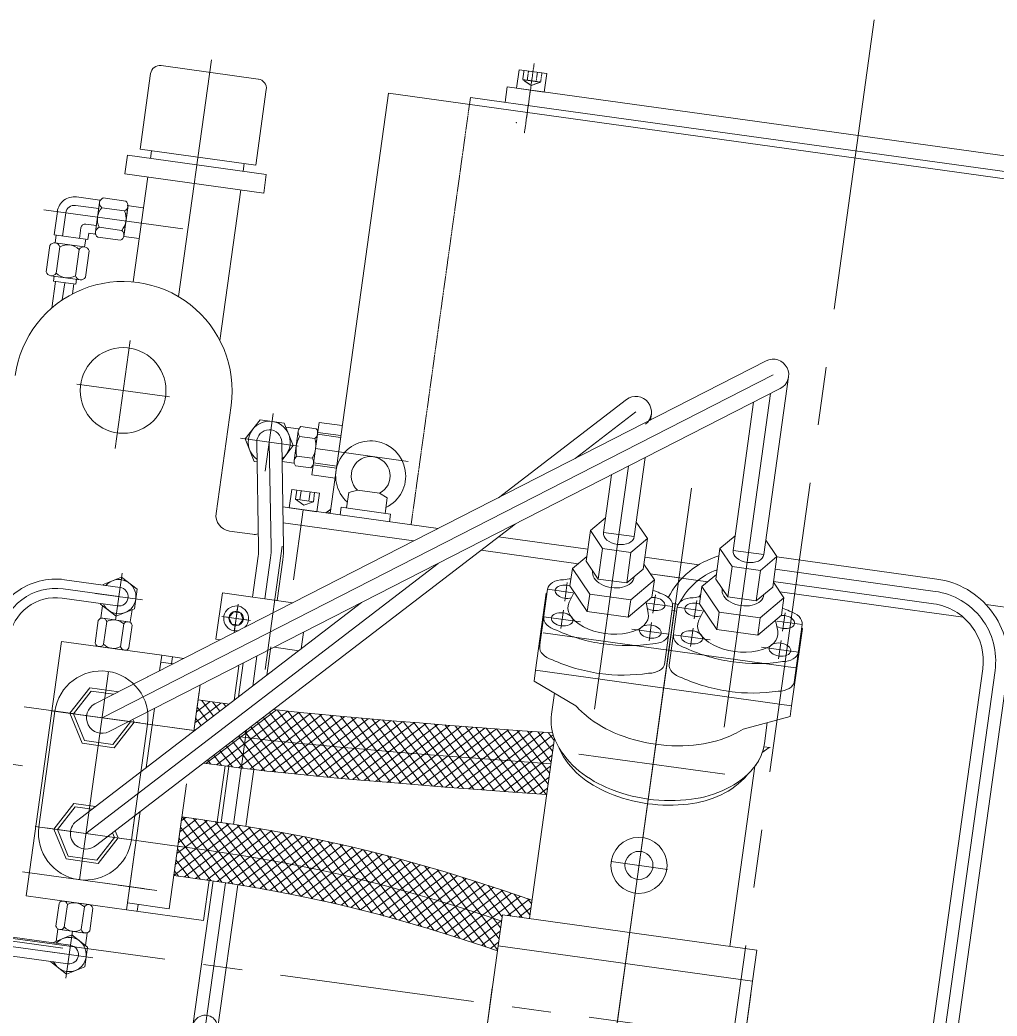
# Model space of a CAD drawing. Extents: x 766778 to 845620, y 133762 to 209800.
# Drawn here: x 775010 to 775637, y 191144 to 191784 of the extents above; entities that cross this region are included whole.
import ezdxf

# ---------------------------------------------------------------- set-up
doc = ezdxf.new("R2010")
doc.units = 0
doc.header["$MEASUREMENT"] = 0
for name, pattern in [('ACAD_ISO03W100', [30, 12, -18]), ('CENTER', [2, 1.25, -0.25, 0.25, -0.25]), ('DASHED', [0.75, 0.5, -0.25])]:
    doc.linetypes.add(name, pattern=pattern)
doc.layers.get('0').update_dxf_attribs({"color": 1, "linetype": 'CONTINUOUS'})
for name, color, linetype in [('E00-JAT-25', 7, 'CONTINUOUS'), ('E00-KAT-25', 7, 'DASHED'), ('E00-KES-25', 7, 'CENTER'), ('E0M-JAT-25', 7, 'CONTINUOUS')]:
    doc.layers.add(name, color=color, linetype=linetype)
doc.layers.add('E00-JAT-50', color=252, linetype='CONTINUOUS', lineweight=5)

# ---------------------------------------------------------------- blocks, each defined once
blk = doc.blocks.new('A$C083F08EE')
at = {"layer": 'E00-KES-25', "color": 253, "linetype": 'CENTER', "lineweight": 5, "ltscale": 150}
blk.add_line((2818.07, 5852.91), (2095.81, 713.82), dxfattribs=at)
blk = doc.blocks.new('A$C59AF2E24')
at = {"layer": 'E00-JAT-25', "linetype": 'Continuous', "lineweight": 5}
h = blk.add_hatch(dxfattribs=at)
h.set_pattern_fill('U', color=252, angle=-8, style=0, pattern_type=0)
h.set_pattern_definition([(172, (1913.9556, 1679.4661), (0.1391731, 0.9902681), [])])
h.paths.add_polyline_path([(1129.44, 2789.42), (1129.05, 2786.62), (1126.25, 2787.01)])
at = {"layer": 'E00-JAT-25', "color": 252, "linetype": 'Continuous', "lineweight": 5}
for p, q in [((1032.01, 2926.06), (1053.36, 3077.99)), ((1083.44, 3065.68), (1021.05, 3074.45)), ((1014.28, 3069.34), (1007.46, 3020.82)), ((1081.73, 3010.38), (1088.55, 3058.9)), ((1007.46, 3020.82), (1081.73, 3010.38)), ((1014.88, 3019.77), (1014.19, 3014.82)), ((999.33, 3016.91), (997.66, 3005.03)), ((1088.46, 3004.38), (999.33, 3016.91)), ((1074.3, 3011.42), (1073.6, 3006.47)), ((997.66, 3005.03), (1086.79, 2992.5)), ((1012.37, 3002.96), (1002.9, 2935.55)), ((1088.46, 3004.38), (1086.79, 2992.5)), ((1058.5, 2897.94), (1072.08, 2994.57)), ((981.6, 2988.07), (966.64, 2990.17)), ((978.54, 2966.34), (981.6, 2988.07)), ((983.66, 2989.53), (998.24, 2987.48)), ((945.65, 2982.04), (1034.78, 2969.52)), ((952.15, 2965.88), (954.26, 2980.83)), ((965.88, 2984.74), (980.83, 2982.64)), ((981.4, 2986.64), (978.75, 2967.77)), ((982.78, 2983.24), (997.35, 2981.19)), ((999.68, 2984.55), (996.9, 2964.74)), ((999.62, 2984.08), (996.97, 2965.21)), ((999.19, 2984.62), (1009.09, 2983.22)), ((957.59, 2965.12), (959.69, 2980.07)), ((968.45, 2963.59), (969.4, 2970.4)), ((972.5, 2972.73), (979.31, 2971.77)), ((981.01, 2970.66), (995.59, 2968.61)), ((952.15, 2965.88), (973.88, 2962.83)), ((980.13, 2964.37), (994.7, 2962.32)), ((996.9, 2964.74), (1006.8, 2963.35)), ((949.45, 2959.06), (947.07, 2942.18)), ((971.75, 2958.07), (952.89, 2960.72)), ((955.73, 2958.17), (953.36, 2941.3)), ((968.31, 2956.4), (965.94, 2939.53)), ((974.6, 2955.52), (972.23, 2938.65)), ((968.79, 2936.98), (949.92, 2939.63)), ((958.91, 2935.14), (957.35, 2924.04)), ((1397.62, 2761.16), (1411.95, 2863.16)), ((1087.45, 2813.97), (1092.65, 2851.01)), ((1108.93, 2841.06), (1100.68, 2842.22)), ((1110.39, 2842.46), (1120.29, 2841.07)), ((1117.39, 2811.48), (1122.13, 2845.15)), ((1122.13, 2845.15), (1136.98, 2843.06)), ((1071.53, 2835.09), (1108.58, 2829.89)), ((1108.71, 2839.49), (1106.06, 2820.62)), ((1109.5, 2836.17), (1119.41, 2834.78)), ((1121.09, 2837.75), (1118.43, 2818.88)), ((1121.05, 2837.52), (1135.91, 2835.44)), ((1121.22, 2838.71), (1136.07, 2836.63)), ((1119.76, 2828.32), (1179.18, 2819.96)), ((1107.73, 2823.59), (1117.64, 2822.2)), ((1105.83, 2819.05), (1098.25, 2820.12)), ((1106.85, 2817.3), (1116.75, 2815.91)), ((1118.3, 2817.92), (1133.15, 2815.83)), ((1118.46, 2819.11), (1133.32, 2817.02)), ((1314.43, 2772.85), (1320.59, 2816.66)), ((1132.25, 2809.39), (1117.39, 2811.48)), ((1102.8, 2790.3), (1104.47, 2802.19)), ((1104.47, 2802.19), (1122.3, 2799.68)), ((1106.81, 2795.8), (1107.64, 2801.74)), ((1312.58, 2457.87), (1361.01, 2802.49)), ((1106.81, 2795.8), (1112.13, 2792.02)), ((1106.81, 2795.8), (1118.3, 2794.19)), ((1109.68, 2795.4), (1110.52, 2801.34)), ((1115.42, 2794.59), (1116.26, 2800.53)), ((1119.13, 2800.13), (1118.3, 2794.19)), ((1120.63, 2787.8), (1122.3, 2799.68)), ((1139.64, 2790.18), (1141.04, 2800.08)), ((1141.04, 2800.08), (1146.63, 2801.58)), ((1146.63, 2801.58), (1160.83, 2799.58)), ((1160.83, 2799.58), (1165.79, 2796.6)), ((1165.79, 2796.6), (1164.4, 2786.7)), ((1102.8, 2790.3), (1120.63, 2787.8)), ((1111.72, 2789.05), (1105.39, 2744)), ((1118.3, 2794.19), (1112.13, 2792.02)), ((1129.44, 2789.42), (1126.25, 2787.01)), ((1136.18, 2790.66), (1135.48, 2785.71)), ((1167.87, 2786.21), (1136.18, 2790.66)), ((1167.87, 2786.21), (1167.17, 2781.26)), ((1098.89, 2780.76), (1182.79, 2768.96)), ((1293.38, 2755.77), (1296.14, 2775.42)), ((1298.68, 2660.77), (1314.43, 2772.85)), ((1304.53, 2774.24), (1324.34, 2771.46)), ((1329.97, 2750.63), (1332.73, 2770.28)), ((1087.2, 2686.47), (1098.33, 2765.69)), ((1301.09, 2744.3), (1303.86, 2763.95)), ((1376.56, 2744.08), (1379.32, 2763.73)), ((1225.94, 2762.9), (1288.24, 2754.15)), ((1319.39, 2741.73), (1322.15, 2761.38)), ((1381.86, 2649.08), (1397.62, 2761.16)), ((1387.71, 2762.55), (1407.52, 2759.77)), ((1413.15, 2738.94), (1415.91, 2758.59)), ((1284.55, 2751.05), (1282.98, 2739.89)), ((1384.28, 2732.61), (1387.04, 2752.26)), ((995.45, 2748.58), (991.21, 2718.39)), ((1297.49, 2749.23), (1297.54, 2749.59)), ((1324.21, 2745.47), (1324.26, 2745.83)), ((1334.46, 2747.65), (1371.42, 2742.46)), ((1402.57, 2730.04), (1405.33, 2749.69)), ((1263.39, 2700.63), (1268.61, 2737.77)), ((1284.73, 2735.51), (1268.61, 2737.77)), ((1279.59, 2730.21), (1281.25, 2742.02)), ((1337.15, 2743.65), (1335.58, 2732.5)), ((1367.73, 2739.36), (1366.17, 2728.2)), ((1380.67, 2737.54), (1380.72, 2737.9)), ((978.24, 2735.61), (1008.43, 2731.37)), ((1267.76, 2735.31), (1260.8, 2685.8)), ((1268.25, 2735.24), (1267.76, 2735.31)), ((1285.74, 2735.79), (1282.52, 2729.42)), ((1295.64, 2734.56), (1294.08, 2723.41)), ((1336.18, 2722.26), (1337.84, 2734.06)), ((1407.4, 2733.78), (1407.45, 2734.14)), ((1417.64, 2735.96), (1535.41, 2719.41)), ((1420.33, 2731.96), (1418.77, 2720.81)), ((981.8, 2719.86), (982.9, 2727.68)), ((1000.66, 2717.21), (1001.76, 2725.03)), ((1067.31, 2710.19), (1069.89, 2728.56)), ((1067.31, 2710.19), (1069.89, 2728.56)), ((1068.6, 2719.38), (1069.57, 2726.31)), ((1068.6, 2719.38), (1069.57, 2726.31)), ((1068.6, 2719.38), (1069.57, 2726.31)), ((1306.87, 2417.27), (1350.57, 2728.22)), ((1321.94, 2730.86), (1320.38, 2719.71)), ((1331.8, 2729.32), (1333.14, 2722.3)), ((1348.82, 2726.5), (1332.69, 2728.77)), ((1343.6, 2689.35), (1348.82, 2726.5)), ((1346.57, 2688.94), (1351.79, 2726.08)), ((1367.92, 2723.82), (1351.79, 2726.08)), ((1362.77, 2718.52), (1364.43, 2730.33)), ((999.38, 2717.39), (983.08, 2719.68)), ((1077.79, 2718.08), (1059.41, 2720.67)), ((1077.79, 2718.08), (1059.41, 2720.67)), ((1068.6, 2719.38), (1061.67, 2720.35)), ((1068.6, 2719.38), (1061.67, 2720.35)), ((1068.6, 2719.38), (1061.67, 2720.35)), ((1068.6, 2719.38), (1061.67, 2720.35)), ((1064.01, 2720.02), (1066.86, 2723.68)), ((1065.74, 2715.72), (1064.01, 2720.02)), ((1066.86, 2723.68), (1071.46, 2723.03)), ((1068.6, 2719.38), (1067.63, 2712.44)), ((1068.6, 2719.38), (1067.63, 2712.44)), ((1068.6, 2719.38), (1067.63, 2712.44)), ((1068.6, 2719.38), (1075.53, 2718.4)), ((1068.6, 2719.38), (1075.53, 2718.4)), ((1068.6, 2719.38), (1075.53, 2718.4)), ((1068.6, 2719.38), (1075.53, 2718.4)), ((1073.19, 2718.73), (1070.34, 2715.07)), ((1071.46, 2723.03), (1073.19, 2718.73)), ((1289.74, 2716.78), (1266.12, 2720.1)), ((1277.1, 2712.54), (1278.76, 2724.35)), ((1351.43, 2723.55), (1348.46, 2723.97)), ((1368.93, 2724.1), (1365.7, 2717.72)), ((1378.83, 2722.87), (1377.26, 2711.72)), ((1405.13, 2719.17), (1403.56, 2708.02)), ((1419.36, 2710.57), (1421.02, 2722.37)), ((980.11, 2718.24), (978.06, 2703.66)), ((985.54, 2717.48), (983.49, 2702.9)), ((996.41, 2715.95), (994.36, 2701.37)), ((1001.84, 2715.19), (999.79, 2700.61)), ((1070.34, 2715.07), (1065.74, 2715.72)), ((1346.34, 2708.83), (1322.72, 2712.15)), ((1333.7, 2704.59), (1335.36, 2716.39)), ((1360.29, 2700.85), (1361.94, 2712.66)), ((1414.98, 2717.63), (1416.33, 2710.61)), ((1432, 2714.81), (1415.87, 2717.08)), ((1432.14, 2712.21), (1425.18, 2662.7)), ((1426.78, 2677.66), (1432, 2714.81)), ((1432.14, 2712.21), (1431.65, 2712.28)), ((1265.69, 2709.85), (1427.6, 2687.1)), ((1372.92, 2705.09), (1349.31, 2708.41)), ((956.49, 2704.84), (933.52, 2541.44)), ((1020.85, 2695.79), (956.49, 2704.84)), ((996.82, 2699.17), (980.52, 2701.46)), ((1429.52, 2697.14), (1405.9, 2700.46)), ((1416.88, 2692.9), (1418.54, 2704.7)), ((1019.45, 2685.83), (1020.85, 2695.79)), ((1020.85, 2695.79), (1035.09, 2693.79)), ((1027.16, 2690.36), (1027.78, 2694.82)), ((1020.23, 2691.33), (1019.45, 2685.83)), ((1020.23, 2691.33), (1028.1, 2690.23)), ((1067.28, 2666.87), (1070.37, 2688.83)), ((1069.65, 2688.93), (1070.37, 2688.83)), ((986.58, 2685.46), (967.79, 2551.77)), ((1011.34, 2681.98), (1011.77, 2681.92)), ((1260.8, 2685.8), (1259.82, 2678.87)), ((1425.18, 2662.7), (1260.8, 2685.8)), ((1045.42, 2676.6), (1041.26, 2647)), ((1259.82, 2678.87), (1286.69, 2662.87)), ((1041.26, 2647), (1044.81, 2672.23)), ((1270.97, 2657.61), (1272.87, 2671.1)), ((932.4, 2662.78), (965.08, 2658.19)), ((1010.72, 2623.66), (1016.06, 2661.66)), ((1016.06, 2661.66), (1010.72, 2623.66)), ((1044.09, 2667.13), (1041.26, 2647)), ((1058.76, 2665.08), (1042.03, 2652.48)), ((1051.74, 2666.05), (1043.01, 2659.48)), ((1050.02, 2653.69), (1043.43, 2662.44)), ((1053.99, 2656.72), (1046.4, 2666.8)), ((1057.97, 2659.76), (1053.4, 2665.82)), ((1061.94, 2662.79), (1060.39, 2664.85)), ((1425.18, 2662.7), (1424.21, 2655.76)), ((941.77, 2585.73), (952.2, 2660)), ((949.73, 2660.34), (1012.11, 2651.58)), ((950.22, 2660.27), (1041.33, 2647.47)), ((988.84, 2654.85), (958.14, 2659.16)), ((1006.67, 2652.34), (959.14, 2659.02)), ((1046.05, 2650.65), (1042.44, 2655.43)), ((1094.36, 2660.61), (1048.92, 2626.36)), ((1101.62, 2659.82), (1055.94, 2625.39)), ((1108.93, 2659.06), (1062.98, 2624.44)), ((1116.26, 2658.32), (1070.07, 2623.52)), ((1123.6, 2657.6), (1077.2, 2622.63)), ((1130.99, 2656.9), (1084.38, 2621.78)), ((1113.98, 2618.66), (1085.9, 2655.93)), ((1120.74, 2617.99), (1089.87, 2658.96)), ((1138.37, 2656.21), (1091.61, 2620.97)), ((1127.48, 2617.36), (1094.94, 2660.54)), ((1145.79, 2655.54), (1098.88, 2620.19)), ((1134.22, 2616.72), (1101.76, 2659.8)), ((1153.21, 2654.87), (1106.19, 2619.43)), ((1140.94, 2616.11), (1108.55, 2659.1)), ((1147.66, 2615.5), (1115.32, 2658.42)), ((1154.36, 2614.92), (1122.09, 2657.75)), ((1161.06, 2614.33), (1128.83, 2657.11)), ((1167.76, 2613.76), (1135.57, 2656.47)), ((1174.44, 2613.2), (1142.3, 2655.85)), ((1181.12, 2612.64), (1149.02, 2655.24)), ((1187.79, 2612.1), (1155.73, 2654.65)), ((1424.21, 2655.76), (1393.97, 2647.79)), ((1041.8, 2647.4), (1008.61, 2652.07)), ((1042.07, 2647.62), (1041.46, 2648.43)), ((1100.43, 2620.03), (1077.95, 2649.85)), ((1107.21, 2619.33), (1081.92, 2652.89)), ((1160.66, 2654.22), (1113.52, 2618.7)), ((1168.1, 2653.57), (1120.88, 2617.98)), ((1175.58, 2652.94), (1128.26, 2617.28)), ((1183.06, 2652.32), (1135.65, 2616.59)), ((1190.55, 2651.7), (1143.07, 2615.92)), ((1198.06, 2651.1), (1150.49, 2615.25)), ((1205.56, 2650.49), (1157.94, 2614.6)), ((1194.46, 2611.56), (1162.43, 2654.06)), ((1213.1, 2649.91), (1165.38, 2613.96)), ((1201.12, 2611.02), (1169.13, 2653.48)), ((1220.63, 2649.33), (1172.86, 2613.33)), ((1207.77, 2610.5), (1175.81, 2652.92)), ((1228.17, 2648.75), (1180.34, 2612.7)), ((1214.42, 2609.99), (1182.49, 2652.36)), ((1235.74, 2648.19), (1187.83, 2612.09)), ((1221.07, 2609.48), (1189.17, 2651.81)), ((1227.71, 2608.98), (1195.83, 2651.28)), ((1234.34, 2608.48), (1202.5, 2650.74)), ((1240.97, 2607.99), (1209.15, 2650.22)), ((1247.6, 2607.51), (1215.8, 2649.7)), ((1254.21, 2607.03), (1222.45, 2649.19)), ((1260.83, 2606.56), (1229.09, 2648.68)), ((1267.45, 2606.09), (1235.72, 2648.19)), ((1407.63, 2638.4), (1409.53, 2651.89)), ((1086.79, 2621.5), (1070, 2643.78)), ((1093.62, 2620.75), (1073.98, 2646.82)), ((1243.3, 2647.63), (1195.34, 2611.49)), ((1250.87, 2647.07), (1202.85, 2610.88)), ((1258.46, 2646.53), (1210.38, 2610.3)), ((1266.05, 2645.99), (1217.92, 2609.72)), ((1272.05, 2644.25), (1225.46, 2609.14)), ((1268.7, 2612.73), (1242.35, 2647.7)), ((1269.69, 2619.73), (1248.98, 2647.21)), ((1270.67, 2626.73), (1255.6, 2646.74)), ((1272.83, 2642.05), (1256.56, 2526.34)), ((1271.66, 2633.73), (1262.22, 2646.26)), ((1272.64, 2640.74), (1268.83, 2645.79)), ((1073.04, 2623.14), (1062.06, 2637.71)), ((1079.93, 2622.3), (1066.03, 2640.75)), ((1272.28, 2638.16), (1233.03, 2608.58)), ((1410.69, 2636.03), (1406.26, 2632.69)), ((1407.25, 2636.27), (1411.3, 2635.99)), ((931.32, 2625.06), (859.32, 2635.18)), ((1059.15, 2624.96), (1054.11, 2631.64)), ((1066.11, 2624.03), (1058.08, 2634.68)), ((1271.3, 2631.16), (1240.59, 2608.02)), ((1382.15, 2618.76), (1288.57, 2631.91)), ((1052.17, 2625.91), (1050.14, 2628.61)), ((1056.3, 2588.71), (1061.35, 2624.66)), ((1270.31, 2624.16), (1248.16, 2607.46)), ((1401.56, 2623.96), (1385.3, 2508.24)), ((1269.33, 2617.15), (1255.75, 2606.92)), ((1036.53, 2613.31), (1025.25, 2533.09)), ((1268.34, 2610.15), (1263.34, 2606.38)), ((997.89, 2532.4), (1006.75, 2595.47)), ((1006.75, 2595.47), (998.52, 2536.85)), ((1003.36, 2592.88), (1001.18, 2577.38)), ((1033.54, 2591.97), (1028.24, 2554.44)), ((1043.03, 2590.63), (1032.19, 2582.46)), ((1036.04, 2591.61), (1033.18, 2589.46)), ((1066.43, 2548.82), (1033.97, 2591.9)), ((1073.56, 2547.68), (1040.97, 2590.92)), ((939.29, 2586.07), (1002.67, 2577.17)), ((946.22, 2585.1), (996.23, 2578.07)), ((946.22, 2585.1), (996.23, 2578.07)), ((1070.8, 2586.51), (1028.24, 2554.44)), ((1063.91, 2587.57), (1029.23, 2561.44)), ((1056.98, 2588.61), (1030.22, 2568.45)), ((1050.01, 2589.62), (1031.21, 2575.45)), ((1059.33, 2549.94), (1032.61, 2585.4)), ((1077.66, 2585.42), (1035.24, 2553.45)), ((1084.45, 2584.27), (1042.23, 2552.45)), ((1080.73, 2546.47), (1047.99, 2589.92)), ((1087.96, 2545.18), (1055.01, 2588.91)), ((1095.22, 2543.85), (1062.07, 2587.85)), ((1102.56, 2542.42), (1069.14, 2586.77)), ((1109.95, 2540.92), (1076.25, 2585.64)), ((1117.39, 2539.36), (1083.41, 2584.45)), ((1033.37, 2572.85), (998.17, 2577.8)), ((1052.28, 2550.99), (1031.62, 2578.4)), ((1091.21, 2583.11), (1049.2, 2551.45)), ((1097.91, 2581.89), (1056.14, 2550.42)), ((1104.56, 2580.64), (1063.05, 2549.36)), ((1111.16, 2579.36), (1069.91, 2548.27)), ((1117.7, 2578.02), (1076.72, 2547.14)), ((1124.92, 2537.68), (1090.6, 2583.22)), ((1132.47, 2535.96), (1097.85, 2581.91)), ((1140.13, 2534.1), (1105.15, 2580.53)), ((1147.82, 2532.2), (1112.49, 2579.1)), ((1045.24, 2552.02), (1030.64, 2571.4)), ((1124.19, 2576.65), (1083.5, 2545.99)), ((1130.63, 2575.24), (1090.19, 2544.78)), ((1137.02, 2573.8), (1096.85, 2543.53)), ((1143.36, 2572.32), (1103.45, 2542.24)), ((1155.6, 2530.19), (1119.91, 2577.55)), ((1163.43, 2528.1), (1127.36, 2575.98)), ((1171.34, 2525.92), (1134.9, 2574.28)), ((1179.31, 2523.66), (1142.48, 2572.53)), ((1149.65, 2570.8), (1109.99, 2540.91)), ((1155.92, 2569.26), (1116.49, 2539.55)), ((1162.1, 2567.66), (1122.92, 2538.13)), ((1168.28, 2566.06), (1129.31, 2536.69)), ((1187.34, 2521.3), (1150.14, 2570.68)), ((1195.44, 2518.87), (1157.84, 2568.76)), ((1203.61, 2516.34), (1165.62, 2566.75)), ((1038.22, 2553.03), (1029.65, 2564.4)), ((1174.39, 2564.4), (1135.64, 2535.19)), ((1180.47, 2562.72), (1141.92, 2533.67)), ((1186.54, 2561.03), (1148.17, 2532.12)), ((1192.52, 2559.28), (1154.35, 2530.51)), ((1211.83, 2513.74), (1173.46, 2564.66)), ((1220.13, 2511.03), (1181.36, 2562.48)), ((1228.46, 2508.28), (1189.32, 2560.22)), ((1309.16, 2562.87), (1345.3, 2557.79)), ((931.15, 2556.92), (1008.89, 2546)), ((931.15, 2556.92), (1008.89, 2546)), ((1031.22, 2554.02), (1028.66, 2557.41)), ((1198.51, 2557.53), (1160.53, 2528.91)), ((1204.46, 2555.75), (1166.61, 2527.23)), ((1210.34, 2553.93), (1172.69, 2525.55)), ((1236.15, 2506.38), (1197.36, 2557.86)), ((1237.08, 2513.45), (1205.44, 2555.45)), ((1238.07, 2520.46), (1213.61, 2552.92)), ((984.13, 2549.48), (1013.84, 2545.3)), ((992.55, 2548.29), (1017.31, 2544.81)), ((1047.4, 2525.44), (1051.02, 2551.18)), ((1216.23, 2552.1), (1178.72, 2523.83)), ((1222.09, 2550.25), (1184.7, 2522.08)), ((1227.89, 2548.36), (1190.68, 2520.33)), ((1233.68, 2546.47), (1196.58, 2518.51)), ((1239.05, 2527.46), (1221.8, 2550.35)), ((1244.92, 2527.97), (1230.1, 2547.64)), ((933.52, 2541.44), (997.89, 2532.4)), ((1239.47, 2544.57), (1202.47, 2516.69)), ((1245.18, 2542.61), (1208.36, 2514.86)), ((1250.89, 2540.66), (1214.16, 2512.98)), ((1251.93, 2526.99), (1238.41, 2544.93)), ((1256.9, 2528.7), (1246.84, 2542.05)), ((952.54, 2522.05), (954.59, 2536.62)), ((957.56, 2538.06), (973.85, 2535.77)), ((957.97, 2521.28), (960.02, 2535.86)), ((968.83, 2519.76), (970.88, 2534.33)), ((974.26, 2518.99), (976.31, 2533.57)), ((998.52, 2536.85), (1025.25, 2533.09)), ((1004.82, 2531.42), (1005.45, 2535.88)), ((1256.61, 2538.7), (1242.77, 2528.28)), ((1257.52, 2533.13), (1249.77, 2527.29)), ((1257.88, 2535.7), (1255.28, 2539.15)), ((793.68, 2530.8), (957.07, 2507.84)), ((997.89, 2532.4), (1047.4, 2525.44)), ((1236.45, 2508.97), (1239.23, 2528.77)), ((1402.63, 2505.81), (1239.23, 2528.77)), ((1238.74, 2525.24), (1219.96, 2511.08)), ((953.71, 2520.02), (952.61, 2512.2)), ((955, 2519.84), (971.29, 2517.55)), ((958.92, 2488.65), (963.16, 2518.84)), ((972.58, 2517.37), (971.48, 2509.55)), ((1237.75, 2518.23), (1225.75, 2509.19)), ((1236.51, 2508.96), (1228.85, 2454.49)), ((1236.77, 2511.23), (1231.48, 2507.25)), ((1399.84, 2486), (1236.45, 2508.97)), ((976.14, 2501.62), (945.95, 2505.87)), ((1399.84, 2486), (1402.63, 2505.81)), ((1232.64, 2481.84), (1228.8, 2454.5)), ((1399.84, 2486), (1392.19, 2431.54)), ((1398.62, 2477.3), (1392.19, 2431.54))]:
    blk.add_line(p, q, dxfattribs=at)
for points in [[(972.45, 2963.03), (971.75, 2958.07), (952.89, 2960.72), (953.58, 2965.68)], [(973.88, 2962.83), (974.45, 2966.92), (978.54, 2966.34)], [(950.6, 2918.9), (952.97, 2935.97)], [(966.49, 2937.3), (966.04, 2934.14), (951.78, 2936.14), (952.23, 2939.31)], [(963.97, 2927.96), (964.85, 2934.32)], [(1000.81, 2898.05), (991.06, 2828.73)], [(1409.11, 2884.16), (977.87, 2664.66)], [(1413.65, 2875.24), (982.41, 2655.75)], [(1407.52, 2759.77), (1423.55, 2873.85)], [(1025.99, 2861.69), (966.58, 2870.04)], [(1418.19, 2866.33), (986.94, 2646.84)], [(1319.42, 2859.48), (1237.15, 2796.63)], [(1397.62, 2761.16), (1411.95, 2863.16)], [(1387.71, 2762.55), (1401.08, 2857.62)], [(1084.21, 2846.94), (1074.61, 2834.66), (1080.45, 2820.21), (1082.25, 2819.95)], [(1098.24, 2821.04), (1105.49, 2830.32), (1099.65, 2844.77), (1084.21, 2846.94)], [(1325.49, 2851.53), (1286.51, 2821.76)], [(1334.86, 2846.36), (1335.4, 2850.14)], [(1324.34, 2771.46), (1331.47, 2822.19)], [(1314.43, 2772.85), (1320.59, 2816.66)], [(1304.53, 2774.24), (1309.72, 2811.12)], [(1303.86, 2763.95), (1296.14, 2775.42), (1305.85, 2783.59)], [(1247.84, 2779.63), (978.04, 2573.53)], [(1325.65, 2780.8), (1332.73, 2770.28), (1322.15, 2761.38), (1303.86, 2763.95)], [(1387.04, 2752.26), (1379.32, 2763.73), (1389.03, 2771.89)], [(1408.83, 2769.11), (1415.91, 2758.59), (1405.33, 2749.69), (1387.04, 2752.26)], [(1330.4, 2753.69), (1337.15, 2743.65), (1321.94, 2730.86), (1295.64, 2734.56), (1284.55, 2751.05), (1293.81, 2758.83)], [(1198.47, 2754.5), (971.97, 2581.48)], [(1301.09, 2744.3), (1293.38, 2755.77)], [(1329.97, 2750.63), (1319.39, 2741.73), (1301.09, 2744.3)], [(1005.11, 2738.25), (995.1, 2746.07), (983.32, 2741.31), (983.27, 2740.96)], [(1413.58, 2742), (1420.33, 2731.96), (1405.13, 2719.17), (1378.83, 2722.87), (1367.73, 2739.36), (1376.99, 2747.14)], [(1384.28, 2732.61), (1376.56, 2744.08)], [(981.6, 2729.08), (981.55, 2728.73), (991.56, 2720.91), (1003.34, 2725.67), (1005.11, 2738.25)], [(1335.58, 2732.5), (1320.38, 2719.71), (1294.08, 2723.41), (1282.98, 2739.89)], [(1413.15, 2738.94), (1402.57, 2730.04), (1384.28, 2732.61)], [(1105.06, 2729.4), (1059.79, 2735.76), (1055.62, 2706.05), (1058.42, 2705.66)], [(1149.11, 2729.38), (965.9, 2589.43)], [(1418.77, 2720.81), (1403.56, 2708.02), (1377.26, 2711.72), (1366.17, 2728.2)], [(1110.27, 2699.71), (1111.77, 2710.37)], [(1088.21, 2682.86), (1090.77, 2701.11)], [(1092.97, 2700.8), (1108.79, 2698.58)], [(1079.16, 2675.95), (1081.86, 2695.15)], [(1070.11, 2669.03), (1073.16, 2690.72)], [(974.62, 2675.02), (961.82, 2658.64), (969.61, 2639.37), (990.19, 2636.48), (1002.99, 2652.86), (1002.27, 2654.64)], [(993.12, 2672.42), (974.62, 2675.02)], [(975.49, 2672.88), (964.11, 2658.32), (971.03, 2641.19), (989.33, 2638.62), (1000.7, 2653.18), (1000.48, 2653.73)], [(990.01, 2670.84), (975.49, 2672.88)], [(1044.09, 2667.13), (1053.2, 2665.85), (1061.45, 2664.71), (1064, 2664.36)], [(1092.32, 2660.83), (1092.66, 2660.79), (1101.76, 2659.8), (1112.06, 2658.74), (1123.84, 2657.58), (1137.16, 2656.32), (1152, 2654.97), (1168.36, 2653.55), (1186.24, 2652.05), (1205.64, 2650.49), (1226.55, 2648.87), (1248.98, 2647.21), (1271.67, 2645.59)], [(1041.33, 2647.47), (1041.8, 2647.4)], [(1066.68, 2587.16), (1075.2, 2647.75)], [(1069.73, 2643.58), (1074.24, 2642.99), (1082.09, 2642.03), (1090.45, 2641.06), (1099.66, 2640.06), (1110.07, 2638.99), (1121.94, 2637.82), (1135.33, 2636.55), (1150.24, 2635.2), (1166.67, 2633.77), (1184.62, 2632.26), (1204.08, 2630.7), (1225.06, 2629.08), (1247.54, 2627.41), (1270.54, 2625.77)], [(1047.46, 2626.57), (1047.72, 2626.53), (1056.07, 2625.37), (1063.98, 2624.31), (1071.76, 2623.3), (1079.74, 2622.32), (1088.24, 2621.34), (1097.57, 2620.32), (1108.07, 2619.24), (1120.03, 2618.06), (1133.5, 2616.79), (1148.48, 2615.43), (1164.98, 2613.99), (1182.99, 2612.48), (1202.52, 2610.91), (1223.56, 2609.28), (1246.1, 2607.61), (1267.77, 2606.07)], [(1058.77, 2588.34), (1063.83, 2624.33)], [(1074.58, 2585.91), (1079.7, 2622.32)], [(964.18, 2600.75), (951.39, 2584.37), (959.17, 2565.1), (979.75, 2562.21), (992.55, 2578.59), (990.69, 2583.2)], [(965.05, 2598.61), (953.67, 2584.05), (960.59, 2566.92), (978.89, 2564.35), (990.26, 2578.91), (989.04, 2581.94)], [(978.15, 2598.79), (964.18, 2600.75)], [(975.92, 2597.08), (965.05, 2598.61)], [(1033.54, 2591.97), (1044.32, 2590.44), (1055.2, 2588.88), (1066.25, 2587.22), (1077.54, 2585.44), (1089.16, 2583.48), (1101.18, 2581.3), (1113.68, 2578.86), (1126.73, 2576.12), (1140.41, 2573.03), (1154.77, 2569.56), (1169.87, 2565.65), (1185.76, 2561.26), (1202.49, 2556.36), (1220.12, 2550.9), (1238.69, 2544.84), (1258.22, 2538.15)], [(1030.89, 2573.2), (1041.65, 2571.68), (1052.45, 2570.13), (1063.36, 2568.49), (1074.49, 2566.74), (1085.9, 2564.81), (1097.68, 2562.68), (1109.92, 2560.29), (1122.7, 2557.61), (1136.09, 2554.58), (1150.17, 2551.17), (1164.97, 2547.34), (1180.57, 2543.03), (1197.02, 2538.22), (1214.37, 2532.84), (1232.68, 2526.86), (1238.68, 2524.81)], [(1028.24, 2554.44), (1038.98, 2552.92), (1049.69, 2551.38), (1060.48, 2549.76), (1071.43, 2548.03), (1082.63, 2546.15), (1094.18, 2544.05), (1106.16, 2541.72), (1118.66, 2539.09), (1131.77, 2536.13), (1145.56, 2532.79), (1160.08, 2529.03), (1175.39, 2524.81), (1191.55, 2520.07), (1208.63, 2514.78), (1226.67, 2508.89), (1236.05, 2505.68)], [(1040.41, 2457.75), (1053.49, 2550.81)], [(1048.34, 2456.64), (1061.4, 2549.62)], [(1056.26, 2455.52), (1069.31, 2548.37)], [(949.27, 2498.99), (959.28, 2491.17), (971.05, 2495.93), (972.82, 2508.5), (962.81, 2516.32), (951.03, 2511.57), (950.99, 2511.22)], [(949.32, 2499.33), (949.27, 2498.99)]]:
    blk.add_lwpolyline(points, dxfattribs=at)
for points in [[(1079.1, 2733.05), (1082.79, 2759.27, 0.038987), (1083.15, 2765.02), (1082.05, 2832.36)], [(1087.03, 2731.93), (1090.71, 2758.16, 0.038987), (1091.15, 2765.15), (1090.05, 2832.49)], [(1094.95, 2730.82), (1098.64, 2757.05, 0.038987), (1099.14, 2765.28), (1098.05, 2832.62)], [(1346.11, 2732.36, -0.206789), (1378.65, 2758.97)], [(1415.88, 2758.33), (1518.59, 2743.9, -0.414214), (1563.7, 2684.04), (1513.19, 2324.66)], [(994.17, 2739.43), (958.52, 2744.44, 0.414214), (911.08, 2708.69), (910.35, 2703.5)], [(1353.56, 2729.35, -0.181621), (1377.41, 2750.15)], [(1414.76, 2750.41), (1517.48, 2735.97, -0.414214), (1555.78, 2685.15), (1505.27, 2325.77)], [(993.33, 2733.49), (957.68, 2738.5, 0.414214), (917.02, 2707.86), (916.29, 2702.66)], [(1413.65, 2742.49), (1516.37, 2728.05, -0.414214), (1547.86, 2686.26), (1497.35, 2326.88)], [(992.5, 2727.55), (956.85, 2732.56, 0.414214), (922.96, 2707.02), (922.23, 2701.83)], [(1365.59, 2732.66, -0.013937), (1367, 2734.15)], [(1348.71, 2728.46, -0.004515), (1350.57, 2728.22, -0.004515), (1352.44, 2727.94, -0.009725)], [(941.77, 2585.73), (952.2, 2660, -1), (1011.62, 2651.65), (1001.18, 2577.38, -1), (941.77, 2585.73, 1)], [(1286.69, 2662.87, 0.032231), (1291.45, 2658.09, 0.079248), (1311.21, 2645.58, 0.066758), (1337.91, 2638.1, 0.066758), (1365.63, 2637.93, 0.079248), (1388.08, 2644.51, 0.032231), (1393.97, 2647.79, 0.141141)], [(1270.97, 2657.61, 0.141141), (1273.36, 2640.8, 0.107149), (1286.51, 2622.94, 0.079248), (1306.27, 2610.42, 0.066758), (1332.97, 2602.95, 0.066758), (1360.69, 2602.77, 0.079248), (1383.14, 2609.36, 0.107149), (1400.71, 2622.9, 0.141141), (1407.63, 2638.4, 0.141141)], [(1275.57, 2636.41, 0.015523), (1276.24, 2634.86, 0.107174), (1288.73, 2618.41, 0.077575), (1307.33, 2606.93, 0.064725), (1332.55, 2599.98, 0.064725), (1358.71, 2599.71, 0.077575), (1379.76, 2605.62, 0.107174), (1396.3, 2617.99, 0.015523), (1397.37, 2619.3, 0.144878)], [(1407.63, 2638.4, -0.129823), (1401.56, 2623.96, -0.107149)], [(960.21, 2497.8), (924.56, 2502.81, -0.414214), (888.81, 2550.25), (889.56, 2555.56)], [(961.04, 2503.75), (925.39, 2508.76, -0.414214), (894.75, 2549.42), (895.5, 2554.73)], [(961.88, 2509.69), (926.23, 2514.7, -0.414214), (900.7, 2548.58), (901.44, 2553.89)]]:
    blk.add_lwpolyline(points, format="xyb", dxfattribs=at)
for centre, radius in [((1068.6, 2719.38), 4.64), ((1326.98, 2560.37), 18), ((1326.98, 2560.37), 9)]:
    blk.add_circle(centre, radius, dxfattribs=at)
for centre, radius, start, end in [((1020.22, 3068.51), 6, 82, 172), ((1082.61, 3059.74), 6, 352, 82), ((965.12, 2979.31), 10.97, 82, 172), ((985.02, 2986.13), 3.66, 111.81973, 232.18027), ((995.99, 2984.59), 3.66, 291.81973, 52.18027), ((965.12, 2979.31), 5.48, 82, 172), ((991.84, 2975.55), 11.88, 139.68477, 204.31523), ((986.53, 2976.3), 11.88, 319.68477, 24.31523), ((972.12, 2970.01), 2.74, 82, 172), ((982.37, 2967.26), 3.66, 111.81973, 232.18027), ((993.34, 2965.72), 3.66, 291.81973, 52.18027), ((952.41, 2957.32), 3.43, 14.29448, 149.70552), ((960.85, 2948.97), 10.53, 44.91833, 119.08167), ((971.28, 2954.67), 3.43, 14.29448, 149.70552), ((950.4, 2943.03), 3.43, 194.29448, 329.70552), ((960.82, 2948.73), 10.53, 224.91833, 299.08167), ((969.27, 2940.38), 3.43, 194.29448, 329.70552), ((1413.65, 2875.24), 10, 296.97494, 116.97494), ((1325.49, 2851.53), 10, 307.37533, 127.37533), ((1090.05, 2832.49), 13.5, 307.27179, 234.58939), ((1090.05, 2832.49), 8, 0.93059, 180.93059), ((1113.32, 2838.84), 4.66, 129.02605, 214.97395), ((1116.47, 2838.4), 4.66, 309.02605, 34.97395), ((1123.98, 2827.72), 16.76, 149.7303, 194.2697), ((1103.16, 2830.65), 16.76, 329.7303, 14.2697), ((1155.15, 2810.72), 22.5, 295.74899, 228.25101), ((1110.67, 2819.97), 4.66, 129.02605, 214.97395), ((1113.82, 2819.53), 4.66, 309.02605, 34.97395), ((1155.15, 2810.72), 12.5, 297, 227), ((1080.62, 2783.32), 10, 262, 283.8252), ((993.33, 2733.49), 11, 205.05573, 138.94427), ((1294.99, 2634.52), 110.54, 95.90121, 98.38374), ((993.33, 2733.49), 6, 262, 82), ((1294.99, 2634.52), 110.54, 65.61626, 68.09879), ((1378.18, 2622.83), 110.54, 95.90121, 98.38374), ((1068.6, 2719.38), 8, 315.07723, 278.87265), ((1378.18, 2622.83), 110.54, 65.61626, 68.09879), ((982.67, 2716.74), 2.96, 14.28138, 149.71862), ((989.96, 2709.53), 9.09, 44.90979, 119.09021), ((998.96, 2714.45), 2.96, 14.28138, 149.71862), ((1319.95, 2812.08), 110.54, 245.61626, 262), ((980.93, 2704.39), 2.96, 194.28138, 329.71862), ((989.93, 2709.32), 9.09, 224.90979, 299.09021), ((997.23, 2702.1), 2.96, 194.28138, 329.71862), ((1319.95, 2812.08), 110.54, 262, 278.38374), ((1403.13, 2800.39), 110.54, 245.61626, 262), ((1317.28, 2793.12), 110.54, 245.61626, 262), ((1403.13, 2800.39), 110.54, 262, 278.38374), ((1317.28, 2793.12), 110.54, 262, 278.38374), ((1400.47, 2781.43), 110.54, 245.61626, 262), ((1400.47, 2781.43), 110.54, 262, 278.38374), ((982.41, 2655.75), 10, 116.97494, 296.97494), ((971.97, 2581.48), 10, 127.37533, 307.37533), ((957.15, 2535.13), 2.96, 14.28138, 149.71862), ((964.44, 2527.91), 9.09, 44.90979, 119.09021), ((973.44, 2532.84), 2.96, 14.28138, 149.71862), ((955.41, 2522.78), 2.96, 194.28138, 329.71862), ((964.41, 2527.7), 9.09, 224.90979, 299.09021), ((961.04, 2503.75), 11, 205.05573, 138.94427), ((971.7, 2520.49), 2.96, 194.28138, 329.71862), ((961.04, 2503.75), 6, 262, 82), ((1048.34, 2456.64), 8, 343.6935, 163.6935)]:
    blk.add_arc(centre, radius, start, end, dxfattribs=at)
for centre, major_axis, ratio, start_param, end_param in [((1314.43, 2772.85), (9.9, -1.39), 0.642788, 3.141593, 6.283185), ((1397.62, 2761.16), (9.9, -1.39), 0.642788, 3.141593, 6.283185), ((1310.85, 2747.35), (13.36, -1.88), 0.642788, 3.101013, 6.323765), ((1280.42, 2736.11), (6.93, -0.97), 0.596874, 1.262431, 5.321748), ((1394.03, 2735.66), (13.36, -1.88), 0.642788, 3.101013, 6.323765), ((1337.01, 2728.16), (6.93, -0.97), 0.596874, 4.10303, 8.162347), ((1337.01, 2728.16), (11.81, -1.66), 0.642788, 0, 1.350474), ((1307.47, 2723.3), (25.75, -3.62), 0.543897, 2.958074, 6.466704), ((1363.6, 2724.42), (6.93, -0.97), 0.596874, 1.262431, 5.321748), ((1277.93, 2718.44), (11.81, -1.66), 0.642788, 3.141593, 4.492067), ((1420.19, 2716.47), (6.93, -0.97), 0.596874, 4.10303, 8.162347), ((1420.19, 2716.47), (11.81, -1.66), 0.642788, 0, 1.350474), ((1390.65, 2711.61), (25.75, -3.62), 0.543897, 2.958074, 6.466704), ((1361.12, 2706.75), (11.81, -1.66), 0.642788, 3.141593, 4.492067), ((1275.27, 2699.48), (11.81, -1.66), 0.642788, 3.141593, 4.492067), ((1358.45, 2687.79), (11.81, -1.66), 0.642788, 3.141593, 4.492067)]:
    blk.add_ellipse(centre, major_axis=major_axis, ratio=ratio, start_param=start_param, end_param=end_param, dxfattribs=at)
at = {"layer": 'E00-JAT-25', "color": 252, "linetype": 'Continuous', "lineweight": 5, "extrusion": (-1.1222e-47, -1.18666e-48, -1)}
for centre, start_param, end_param in [((1280.42, 2736.11), 0, 1.350474), ((1363.6, 2724.42), 0, 1.350474), ((1334.53, 2710.49), 3.141593, 4.492067), ((1417.71, 2698.8), 3.141593, 4.492067), ((1331.86, 2691.53), 3.141593, 4.492067), ((1415.04, 2679.83), 3.141593, 4.492067)]:
    blk.add_ellipse(centre, major_axis=(-11.81, 1.66), ratio=0.642788, start_param=start_param, end_param=end_param, dxfattribs=at)
at = {"layer": 'E00-JAT-25', "color": 252, "linetype": 'Continuous', "lineweight": 5}
for centre in [(1277.93, 2718.44), (1334.53, 2710.49), (1361.12, 2706.75), (1417.71, 2698.8)]:
    blk.add_ellipse(centre, major_axis=(-6.93, 0.97), ratio=0.596874, dxfattribs=at)
blk.add_solid([(1129.44, 2789.42), (1129.05, 2786.62), (1126.25, 2787.01), (1129.44, 2789.42)], dxfattribs=at)
at = {"layer": 'E00-JAT-50', "color": 252, "linetype": 'Continuous', "lineweight": 5}
for p, q in [((1249.2, 3059.55), (1250.87, 3071.43)), ((1268.7, 3068.93), (1250.87, 3071.43)), ((1267.03, 3057.05), (1268.7, 3068.93)), ((1267.03, 3057.05), (1249.2, 3059.55)), ((1129.05, 2786.62), (1166.97, 3056.46)), ((1065.6, 2856.12), (1055.86, 2786.8)), ((1198.34, 2776.88), (1098.73, 2790.88)), ((1098.89, 2780.76), (1182.79, 2768.96)), ((1079.23, 2773.42), (1064.37, 2775.51)), ((1294.45, 2763.37), (1237.11, 2771.43)), ((1225.94, 2762.9), (1288.24, 2754.15)), ((1365.75, 2753.35), (1331.04, 2758.23)), ((1334.46, 2747.65), (1355, 2744.76)), ((1417.64, 2735.96), (1535.41, 2719.41)), ((1550.08, 2727.44), (1749.85, 2699.37))]:
    blk.add_line(p, q, dxfattribs=at)
at = {"layer": 'E00-JAT-50', "color": 252, "lineweight": 5}
for p, q in [((1241.87, 3050.48), (1243.26, 3060.39)), ((1243.26, 3060.39), (1691.36, 2997.41)), ((1775.49, 2970.94), (1166.97, 3056.46)), ((1218.96, 3049.16), (1219.59, 3053.61)), ((1218.96, 3049.16), (1219.59, 3053.61)), ((1219.59, 3053.61), (1271.58, 3046.31)), ((1219.59, 3053.61), (1271.58, 3046.31)), ((1271.58, 3046.31), (1667.68, 2990.64))]:
    blk.add_line(p, q, dxfattribs=at)
at = {"layer": 'E00-JAT-50', "color": 252, "linetype": 'Continuous', "lineweight": 5}
blk.add_circle((996.28, 2865.87), 27.5, dxfattribs=at)
for centre, radius, start, end in [((996.28, 2865.87), 70, 352, 172), ((1065.76, 2785.41), 10, 172, 262)]:
    blk.add_arc(centre, radius, start, end, dxfattribs=at)
at = {"layer": 'E00-KAT-25', "color": 252, "linetype": 'DASHED', "lineweight": 5}
for p, q in [((1254.04, 3070.99), (1253.2, 3065.05)), ((1256.08, 3064.64), (1256.91, 3070.59)), ((1264.69, 3063.43), (1253.2, 3065.05)), ((1253.2, 3065.05), (1258.53, 3061.27)), ((1261.82, 3063.84), (1262.66, 3069.78)), ((1264.69, 3063.43), (1265.53, 3069.37)), ((1264.69, 3063.43), (1258.53, 3061.27)), ((1218.96, 3049.16), (1181.04, 2779.31))]:
    blk.add_line(p, q, dxfattribs=at)
at = {"layer": 'E00-KES-25', "color": 252, "linetype": 'CENTER', "lineweight": 5}
for p, q in [((1260.51, 3075.35), (1257.45, 3053.57)), ((1258.11, 3058.3), (1255.05, 3036.51)), ((1257.3, 3052.5), (1254.24, 3030.71))]:
    blk.add_line(p, q, dxfattribs=at)
at = {"layer": 'E00-KES-25', "color": 252, "linetype": 'CENTER', "lineweight": 5, "ltscale": 100}
blk.add_lwpolyline([(106.23, 2627.42), (6758.23, 1706.63)], dxfattribs=at)
at = {"layer": 'E0M-JAT-25', "color": 252, "linetype": 'Continuous', "lineweight": 5}
blk.add_point((1249.11, 3037.35), dxfattribs=at)
blk = doc.blocks.new('thruster')
at = {"color": 7}
for name, p in [('A$C083F08EE', (934022.75, 201142.78)), ('A$C59AF2E24', (935361.84, 203892.7))]:
    blk.add_blockref(name, p, dxfattribs=at)

msp = doc.modelspace()

# ---------------------------------------------------------------- block references
at = {"color": 252, "linetype": 'ACAD_ISO03W100', "ltscale": 20, "rotation": 0.09652410536552097}
msp.add_blockref('thruster', (-160932.62483, -16790.02403), dxfattribs=at)

doc.saveas('drawing.dxf')
